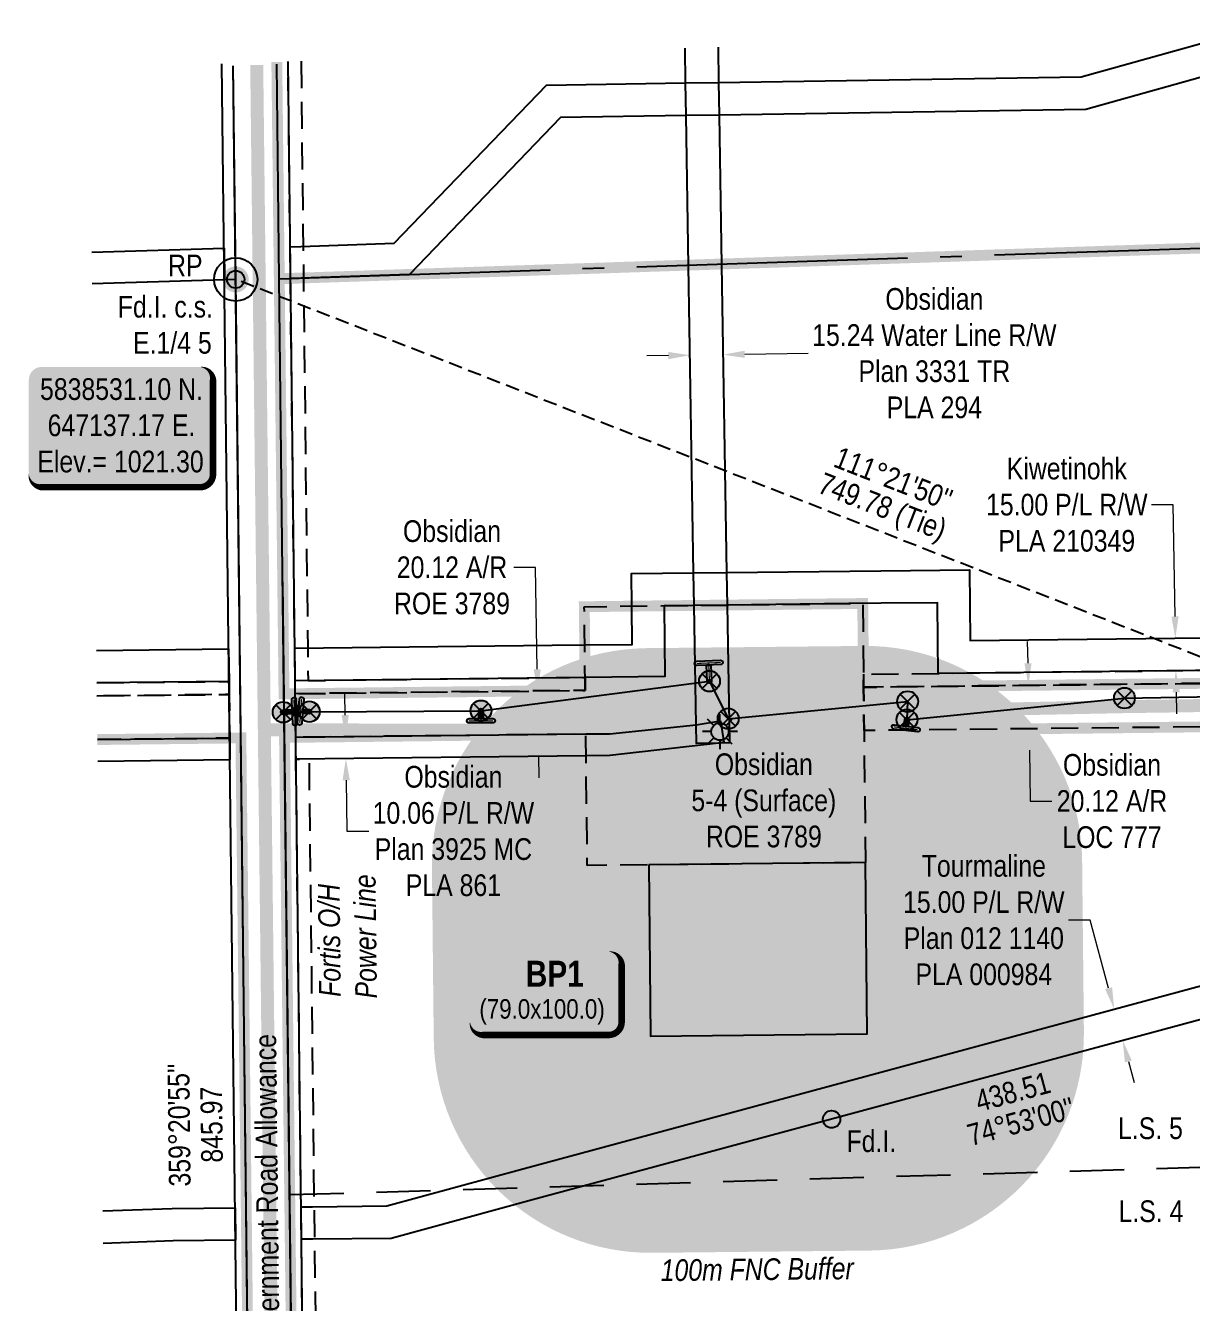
# Model space of a CAD drawing. Extents: x 647040 to 649347, y 5836686 to 5839217.
# Drawn here: x 647040 to 647578, y 5838059 to 5838648 of the extents above; entities that cross this region are included whole.
import ezdxf
from ezdxf.enums import TextEntityAlignment as Align

# ---------------------------------------------------------------- set-up
doc = ezdxf.new("R2010")
doc.units = 0
doc.header["$LTSCALE"] = 5
doc.header["$PDMODE"] = 34
doc.header["$PDSIZE"] = 0.03
for name, pattern in [('CENTERLINEX3', [5, 2.5, -1, 0.5, -1]), ('foc-ACCESSROAD', [3.75, 2.5, -1.25]), ('foc-FLOWLINE', [3.75, 2.5, -1.25]), ('foc-LSD', [8, 5, -3]), ('foc-QUARTERLINE', [33, 25, -3, 2, -3]), ('foc-TIELINE', [1.875, 1.25, -0.625])]:
    doc.linetypes.add(name, pattern=pattern)
doc.layers.get('Defpoints').update_dxf_attribs({"color": 9})
for name, color, linetype in [('35', 37, 'Continuous'), ('AS-POWER', 104, 'foc-POWER'), ('AS-POWER-EXISTING-ANC', 72, 'Continuous'), ('AS-POWER-EXISTING-PP', 72, 'Continuous'), ('AS-POWER-T', 104, 'Continuous'), ('AS-ROADS', 254, 'Continuous'), ('AS-TELUS', 224, 'foc-TEL'), ('C-AR', 13, 'foc-ACCESSROAD'), ('C-RW', 13, 'Continuous'), ('C-WS', 13, 'foc-ACCESSROAD'), ('DETAIL-T', 7, 'Continuous'), ('F-EZE', 190, 'foc-FLOWLINE'), ('F-RW', 190, 'Continuous'), ('F-WS-S', 8, 'Continuous'), ('L-BD', 7, 'Continuous'), ('L-MON', 1, 'Continuous'), ('L-MON-T', 1, 'Continuous'), ('L-QSEC', 8, 'foc-QUARTERLINE'), ('L-ROAD-T', 7, 'Continuous'), ('L-SEC', 7, 'Continuous'), ('L-SECTION-LSD', 7, 'foc-LSD'), ('L-TIE', 7, 'foc-TIELINE'), ('L-TITLEDB', 4, 'Continuous'), ('P-BUFFER-H 30m', 51, 'Continuous'), ('P-BUFFER-T', 40, 'Continuous'), ('P-TEMP-BLOCKS', 250, 'Continuous'), ('P-TEMP-H', 41, 'Continuous'), ('P-TEMP_BORROW PIT', 46, 'Continuous')]:
    doc.layers.add(name, color=color, linetype=linetype)
doc.layers.add('AS-TRAPPER BOUNDARY', color=7, linetype='CENTERLINEX3', true_color=0xb85c00, transparency=0.6)
for name, color, linetype, lineweight in [('C-AR-T', 13, 'Continuous', 9), ('C-RW-T', 13, 'Continuous', 9), ('C-WS-T', 13, 'Continuous', 9), ('F-RW-T', 190, 'Continuous', 9)]:
    doc.layers.add(name, color=color, linetype=linetype, lineweight=lineweight)
doc.styles.add('100L', font='ARIALN.TTF', dxfattribs={"height": 11})
doc.styles.add('80', font='ARIALN.TTF', dxfattribs={"height": 10})
doc.styles.add('80CG', font='ARIALN.TTF', dxfattribs={"height": 10})
doc.styles.add('80L', font='ARIALN.TTF', dxfattribs={"height": 10})
doc.styles.add('BOLD', font='ARIALNB.TTF')
doc.styles.add('foc-LtypeFont', font='ARIALN.TTF', dxfattribs={"height": 7.349999999999999})
doc.linetypes.add('foc-POWER', pattern='A,6,-1,["P",foc-LtypeFont,S=0.2,R=0,X=-0.625,Y=-0.75],-1.239999999999999,4', length=12.24)
doc.linetypes.add('foc-POWER-NOLINE', pattern='A,0,-4,["P",foc-LtypeFont,S=0.2,R=0,X=-0.625,Y=-0.75],-8.24', length=12.24)
doc.linetypes.add('foc-TEL', pattern='A,2,-1,["T",foc-LtypeFont,S=0.2,R=0,X=-0.425,Y=-0.75],-1.239999999999999,8', length=12.24)
doc.linetypes.add('foc-TEL-NOLINE', pattern='A,0,-2,["T",foc-LtypeFont,S=0.2,R=0,X=-0.425,Y=-0.75],-10.24', length=12.24)
doc.dimstyles.new('Compass 5 000', dxfattribs={"dimscale": 5, "dimtxt": 9, "dimasz": 2, "dimexe": 0.2, "dimexo": 0.0625, "dimgap": 0.5, "dimtad": 0, "dimtih": 1, "dimtoh": 1, "dimzin": 0, "dimdsep": 46, "dimtxsty": '80CG', "dimcen": 0.1, "dimse1": 1, "dimse2": 1, "dimclrd": 256, "dimclrt": 256, "dimaunit": 1, "dimadec": 4, "dimazin": 0, "dimtfac": 0.06, "dimtofl": 0, "dimtmove": 0, "dimatfit": 1, "dimfxl": 0.2, "dimtolj": 1, "dimtzin": 0, "dimlwd": -1, "dimarcsym": 0})

# ---------------------------------------------------------------- blocks, each defined once
blk = doc.blocks.new('fdia')
at = {"color": 255, "const_width": 1}
blk.add_lwpolyline([(-0.5, 0, 1), (0.5, 0, 1)], format="xyb", close=True, dxfattribs=at)
blk = doc.blocks.new('Fdiaa')
blk.add_blockref('fdia', (0, 0))
blk = doc.blocks.new('fdib')
at = {"color": 1, "const_width": 1.6}
blk.add_lwpolyline([(-0.3999999999996362, 0, 0.9999999999999998), (0.3999999999996362, 0, 1)], format="xyb", close=True, dxfattribs=at)
at = {"color": 1}
blk.add_circle((0, 0), 0.8, dxfattribs=at)
blk = doc.blocks.new('Fdibb')
blk.add_blockref('fdib', (0, 0))
blk = doc.blocks.new('fdicc')
for name in ['Fdibb', 'Fdiaa']:
    blk.add_blockref(name, (0, 0))
blk = doc.blocks.new('FDI')
blk.add_blockref('fdicc', (0, 0))
blk = doc.blocks.new('*D421')
at = {"layer": 'C-AR-T', "transparency": 16777216}
for p, q in [((647502.6237254685, 5838354.050774271), (647502.4659890152, 5838364.049530154)), ((647503.2566402187, 5838313.930941811), (647503.6271724154, 5838290.443276771)), ((647503.6271724154, 5838290.443276771), (647513.6271724155, 5838290.443276771))]:
    blk.add_line(p, q, dxfattribs=at)
for points in [[(647504.2901847824, 5838354.07706368), (647500.9572661547, 5838354.024484862), (647502.7814619219, 5838344.052018387)], [(647504.9230995325, 5838313.95723122), (647501.5901809048, 5838313.904652402), (647503.0989037653, 5838323.929697693)]]:
    blk.add_solid(points, dxfattribs=at)
at = {"layer": 'Defpoints', "color": 0, "transparency": 16777216}
for p in [(647693.3751189918, 5838347.05874921), (647503.0989037653, 5838323.929697693), (647693.6925608353, 5838326.936428516)]:
    blk.add_point(p, dxfattribs=at)
at = {"layer": 'C-AR-T', "transparency": 16777216, "insert": (647541.3625066595, 5838290.443276771), "char_height": 10, "attachment_point": 5, "style": '80CG'}
blk.add_mtext('\\A1;Obsidian\\P20.12 A/R\\PLOC 777', dxfattribs=at)
blk = doc.blocks.new('*D422')
at = {"layer": 'C-RW-T', "transparency": 16777216}
for p, q in [((647336.7367151713, 5838495.966314531), (647326.7380616283, 5838495.802219054)), ((647371.965049248, 5838496.544473405), (647401.2581909578, 5838497.025225341))]:
    blk.add_line(p, q, dxfattribs=at)
for points in [[(647336.7093659252, 5838497.632756788), (647336.7640644175, 5838494.299872274), (647346.7353687144, 5838496.130410007)], [(647371.9377000019, 5838498.210915662), (647371.9923984942, 5838494.878031148), (647361.966395705, 5838496.380377928)]]:
    blk.add_solid(points, dxfattribs=at)
at = {"layer": 'Defpoints', "color": 0, "transparency": 16777216}
for p in [(647361.966395705, 5838496.380377928), (647346.7905986657, 5838492.765142664), (647362.0216256563, 5838493.015110584)]:
    blk.add_point(p, dxfattribs=at)
at = {"layer": 'C-RW-T', "transparency": 16777216, "insert": (647459.4437298392, 5838497.025225341), "char_height": 10, "attachment_point": 5, "style": '80CG'}
blk.add_mtext('\\A1;Obsidian\\P15.24 Water Line R/W\\PPlan 3331 TR\\PPLA 294', dxfattribs=at)
blk = doc.blocks.new('*D423')
at = {"layer": 'C-RW-T', "transparency": 16777216}
for p, q in [((647187.6803832364, 5838330.123059306), (647187.5254813024, 5838340.121859504)), ((647188.1455666842, 5838300.095827022), (647188.509641733, 5838276.595063808)), ((647188.509641733, 5838276.595063808), (647198.5096417333, 5838276.595063807))]:
    blk.add_line(p, q, dxfattribs=at)
for points in [[(647189.346849936, 5838330.148876294), (647186.0139165368, 5838330.097242317), (647187.8352851702, 5838320.124259109)], [(647189.8120333839, 5838300.12164401), (647186.4790999847, 5838300.070010033), (647187.9906647503, 5838310.094627218)]]:
    blk.add_solid(points, dxfattribs=at)
at = {"layer": 'Defpoints', "color": 0, "transparency": 16777216}
for p in [(647229.1227830545, 5838320.763887178), (647187.9906647503, 5838310.094627218), (647229.2781626346, 5838310.734255288)]:
    blk.add_point(p, dxfattribs=at)
at = {"layer": 'C-RW-T', "transparency": 16777216, "insert": (647237.5955898915, 5838276.595063807), "char_height": 10, "attachment_point": 5, "style": '80CG'}
blk.add_mtext('\\A1;Obsidian\\P10.06 P/L R/W\\PPlan 3925 MC\\PPLA 861', dxfattribs=at)
blk = doc.blocks.new('*D424')
at = {"layer": 'Defpoints', "color": 0, "transparency": 16777216}
for p in [(647570.5919466635, 5838365.625569534), (647834.1175153933, 5838369.830477235), (647834.3566753207, 5838354.842096912)]:
    blk.add_point(p, dxfattribs=at)
at = {"layer": 'F-RW-T', "transparency": 16777216}
for p, q in [((647569.6105016716, 5838427.133661527), (647559.6105016716, 5838427.133661527)), ((647570.4324034158, 5838375.624296752), (647569.6105016716, 5838427.133661527)), ((647570.9906498383, 5838340.638461995), (647571.150193086, 5838330.639734779))]:
    blk.add_line(p, q, dxfattribs=at)
for points in [[(647572.0988579518, 5838375.650887293), (647568.7659488798, 5838375.59770621), (647570.5919466635, 5838365.625569534)], [(647572.6571043744, 5838340.665052536), (647569.3241953023, 5838340.611871453), (647570.8311065907, 5838350.637189211)]]:
    blk.add_solid(points, dxfattribs=at)
at = {"layer": 'F-RW-T', "transparency": 16777216, "insert": (647520.5245535139, 5838427.133661527), "char_height": 10, "attachment_point": 5, "style": '80CG'}
blk.add_mtext('\\A1;Kiwetinohk\\P15.00 P/L R/W\\PPLA 210349', dxfattribs=at)
blk = doc.blocks.new('*D425')
at = {"layer": 'C-WS-T', "transparency": 16777216}
for p, q in [((647275.4902202789, 5838398.247458855), (647265.4902202789, 5838398.247458855)), ((647276.2520854153, 5838351.274839348), (647275.4902202789, 5838398.247458855)), ((647276.9031082335, 5838311.136177447), (647277.065280357, 5838301.137492524))]:
    blk.add_line(p, q, dxfattribs=at)
for points in [[(647277.9185329025, 5838351.301868035), (647274.5856379281, 5838351.247810661), (647276.4142575389, 5838341.276154425)], [(647278.5695557207, 5838311.163206134), (647275.2366607463, 5838311.109148759), (647276.7409361099, 5838321.134862371)]]:
    blk.add_solid(points, dxfattribs=at)
at = {"layer": 'Defpoints', "color": 0, "transparency": 16777216}
for p in [(647276.4142575389, 5838341.276154425), (647280.6157175842, 5838341.344299356), (647280.9423961552, 5838321.203007302)]:
    blk.add_point(p, dxfattribs=at)
at = {"layer": 'C-WS-T', "transparency": 16777216, "insert": (647236.9431534312, 5838398.247458856), "char_height": 10, "attachment_point": 5, "style": '80CG'}
blk.add_mtext('\\A1;Obsidian\\P20.12 A/R\\PROE 3789', dxfattribs=at)
blk = doc.blocks.new('*D430')
at = {"layer": 'Defpoints', "color": 0, "transparency": 16777216}
for p in [(647542.4051248762, 5838194.512033315), (647524.851394946, 5838189.771504435), (647528.7610385758, 5838175.294463976)]:
    blk.add_point(p, dxfattribs=at)
at = {"layer": 'F-RW-T', "transparency": 16777216}
for p, q in [((647531.3350283634, 5838235.503553329), (647521.3350283634, 5838235.503553328)), ((647539.7979425746, 5838204.166182706), (647531.3350283634, 5838235.503553329)), ((647548.9219508078, 5838170.380843467), (647551.5291331094, 5838160.726694076))]:
    blk.add_line(p, q, dxfattribs=at)
for points in [[(647541.406967473, 5838204.600713089), (647538.1889176765, 5838203.731652322), (647542.4051248762, 5838194.512033315)], [(647550.5309757062, 5838170.81537385), (647547.3129259096, 5838169.946313083), (647546.314768506, 5838180.034992857)]]:
    blk.add_solid(points, dxfattribs=at)
at = {"layer": 'F-RW-T', "transparency": 16777216, "insert": (647482.2490802058, 5838235.50355333), "char_height": 10, "attachment_point": 5, "style": '80CG'}
blk.add_mtext('\\A1;Tourmaline\\P15.00 P/L R/W\\PPlan 012 1140\\PPLA 000984', dxfattribs=at)
blk = doc.blocks.new('GAS')
h = blk.add_hatch(color=255)
h.dxf.hatch_style = 1
edge = h.paths.add_edge_path()
edge.add_arc((0, 0), 0.9, 0, 360)
for p, q in [((0, 0.8077887887338874), (0, 1.615577579286764)), ((-0.8077887898725749, 0), (-1.615577579628734, 0)), ((-0.5711929310346023, 0.5711929297831376), (-1.142385862069204, 1.142385861385264)), ((0.5711929310309642, 0.5711929297831376), (1.142385862065566, 1.142385861385264)), ((1.615577579625096, 0), (0.8077887898689368, 0)), ((-0.5711929310346023, -0.5711929316021271), (-1.142385862069204, -1.142385863204253)), ((0, -0.8077887905528768), (0, -1.615577581105753)), ((1.142385862065566, -1.142385863204253), (0.5711929310309642, -0.5711929316021271))]:
    blk.add_line(p, q)
blk.add_circle((0, 0), 0.8000000000000003)
blk = doc.blocks.new('*U501')
at = {"layer": '35', "color": 3}
blk.add_circle((0, 0), 10, dxfattribs=at)
at = {"layer": '35', "color": 3, "style": '80'}
blk.add_attdef('RP_001', (-31.17780630032123, 1.412266680686695), '', height=10, dxfattribs=at)
blk = doc.blocks.new('*U503')
h = blk.add_hatch(color=254)
edge = h.paths.add_edge_path()
edge.add_line((-36.49999999999998, -28.5), (36.49999999999998, -28.5))
edge.add_arc((36.49999999999999, -22.49999999999999), 6.000000000000007, 269.9999999999999, 359.9999999999999)
edge.add_line((42.49999999999999, -22.5), (42.49999999999999, 21))
edge.add_arc((36.49999999999999, 20.99999999999999), 6.000000000000007, 6.785183320455494e-14, 90.00000000000006)
edge.add_line((36.49999999999998, 27), (-36.49999999999998, 27))
edge.add_arc((-36.49999999999999, 20.99999999999999), 6.000000000000007, 89.99999999999993, 179.9999999999999)
edge.add_line((-42.49999999999999, 21), (-42.49999999999999, -22.5))
edge.add_arc((-36.49999999999999, -22.49999999999999), 6.000000000000007, 180.0000000000001, 270.0000000000001)
at = {"color": 1, "flags": 128}
blk.add_lwpolyline([(-36.49999999999998, -28.5, 3, 3, 0), (36.49999999999998, -28.5, 3, 3, 0.4142135623730951), (42.49999999999999, -22.5, 3, 3, 0), (42.49999999999999, 21, 3, 0, 0.4142135623730951), (36.49999999999998, 27, 0, 0, 0), (-36.49999999999998, 27, 0, 0, 0.4142135623730951), (-42.49999999999999, 21, 0, 0, 0), (-42.49999999999999, -22.5, 0, 3, 0.4142135623730951)], format="xyseb", close=True, dxfattribs=at)
blk.add_lwpolyline([(-32.9594864537869, -11.11925659923489, 0, 10, 0), (0, 0, 5, 5, 0)], format="xyseb", dxfattribs=at)
at = {"color": 1, "style": '80'}
blk.add_attdef('ENTER_TEXT_001', (-35.98567530695772, -4.996589358799454), '', height=10, dxfattribs=at)
blk = doc.blocks.new('*U507')
at = {"true_color": 0xff8aff}
h = blk.add_hatch(color=211, dxfattribs=at)
edge = h.paths.add_edge_path()
edge.add_line((-28.99999999999999, -20), (28.99999999999999, -20))
edge.add_arc((28.99999999999999, -14), 6, 270, 360)
edge.add_line((34.99999999999999, -14), (34.99999999999999, 12.5))
edge.add_arc((28.99999999999999, 12.5), 6, 0, 90)
edge.add_line((28.99999999999999, 18.5), (-28.99999999999999, 18.5))
edge.add_arc((-28.99999999999999, 12.5), 6, 90, 180)
edge.add_line((-34.99999999999999, 12.5), (-34.99999999999999, -14))
edge.add_arc((-28.99999999999999, -14), 6, 180, 270)
at = {"color": 250, "flags": 128}
blk.add_lwpolyline([(-28.99999999999999, -20, 3, 3, 0), (28.99999999999999, -20, 3, 3, 0.414213562373095), (34.99999999999999, -14, 3, 3, 0), (34.99999999999999, 12.5, 3, 0, 0.414213562373095), (28.99999999999999, 18.5, 0, 0, 0), (-28.99999999999999, 18.5, 0, 0, 0.414213562373095), (-34.99999999999999, 12.5, 0, 0, 0), (-34.99999999999999, -14, 0, 3, 0.414213562373095)], format="xyseb", close=True, dxfattribs=at)
at = {"flags": 128}
blk.add_lwpolyline([(-28.25846779299228, -14.22602219867921, 0, 7.499999999999999, 0), (-3.398394867633905e-15, 0, 0, 0, 0)], format="xyseb", dxfattribs=at)
at = {"color": 250}
for tag, p, height, style in [('TEMP_AREA_W1_001', (-9.212824010914055, 2.244292974654144), 12, 'BOLD'), ('ENTER_TEXT_001', (-30.65893587994544, -12.47010782646594), 9, '80')]:
    blk.add_attdef(tag, p, '', height=height, dxfattribs=dict(at, style=style))
blk = doc.blocks.new('POWERPOLE')
h = blk.add_hatch(color=255)
edge = h.paths.add_edge_path()
edge.add_arc((0, 0), 0.9600000000000002, 0, 360)
at = {"linetype": 'Continuous'}
for p, q in [((0.678822509938982, -0.678822509938982), (-0.678822509938982, 0.678822509938982)), ((-0.678822509938982, -0.678822509938982), (0.678822509938982, 0.678822509938982))]:
    blk.add_line(p, q, dxfattribs=at)
blk.add_circle((0, 0), 0.9600000000000002, dxfattribs=at)
blk = doc.blocks.new('*U508')
h = blk.add_hatch(color=255)
h.dxf.hatch_style = 1
edge = h.paths.add_edge_path()
edge.add_arc((0.07951744549175901, 1.097122133521362), 0.2000000000000001, -4.145446726448711, 175.8545532735514, ccw=False)
edge.add_line((0.2789941970410976, 1.082664416159224), (0.1850190341872006, -0.2139344689114766))
edge.add_line((0.1850190341872006, -0.2139344689114765), (0.1199593060575796, -1.1115798508835))
edge.add_arc((-0.07951744549175901, -1.097122133521362), 0.2000000000000001, 175.8545532735514, 355.8545532735514, ccw=False)
edge.add_line((-0.2789941970410976, -1.082664416159224), (-0.1199593060575795, 1.1115798508835))
h = blk.add_hatch(color=255)
h.dxf.hatch_style = 1
edge = h.paths.add_edge_path()
edge.add_arc((0.8032320538070055, -0.05821681935340277), 0.2, -94.14544672644848, 85.85455327355152, ccw=False)
edge.add_line((0.7887743364448676, -0.2576935709027413), (0.1850190341872006, -0.2139344689114765))
edge.add_line((0.1850190341872006, -0.2139344689114765), (0.2139344689114765, 0.1850190341872005))
edge.add_line((0.2139344689114765, 0.1850190341872005), (0.8176897711691433, 0.1412599321959358))
at = {"color": 255}
blk.add_lwpolyline([(-0.1199593060575796, 1.1115798508835, -0.9999999999999999), (0.2789941970410976, 1.082664416159224), (0.1850190341872006, -0.2139344689114765), (0.1199593060575796, -1.1115798508835, -0.9999999999999999), (-0.2789941970410976, -1.082664416159224)], format="xyb", close=True, dxfattribs=at)
at = {"color": 72, "const_width": 0.1, "flags": 128}
for points in [[(0.079517445491759, 1.097122133521362), (-0.079517445491759, -1.097122133521362)], [(0.8032320538070055, -0.05821681935340278), (0, 0)]]:
    blk.add_lwpolyline(points, dxfattribs=at)
at = {"color": 255, "flags": 128}
blk.add_lwpolyline([(0.8176897711691433, 0.1412599321959358, -0.9999999999999999), (0.7887743364448676, -0.2576935709027413), (0.1850190341872006, -0.2139344689114765), (0.2139344689114765, 0.1850190341872005)], format="xyb", close=True, dxfattribs=at)
blk = doc.blocks.new('*U509')
h = blk.add_hatch(color=255)
h.dxf.hatch_style = 1
edge = h.paths.add_edge_path()
edge.add_arc((0.05560910837350999, -1.098593476708242), 0.2, -177.10224917017035, 2.89775082982959, ccw=False)
edge.add_line((-0.1441351601188977, -1.108704223685244), (-0.2098550154694095, 0.1896335215154059))
edge.add_line((-0.2098550154694095, 0.1896335215154059), (-0.2553533768659177, 1.08848272973124))
edge.add_arc((-0.05560910837350999, 1.098593476708242), 0.2, 2.89775082982959, 182.8977508298297, ccw=False)
edge.add_line((0.1441351601188977, 1.108704223685244), (0.2553533768659177, -1.08848272973124))
h = blk.add_hatch(color=255)
h.dxf.hatch_style = 1
edge = h.paths.add_edge_path()
edge.add_arc((-1.051303721638397, -0.0532153738662607), 0.2000000000000001, 92.8977508298297, 272.8977508298297, ccw=False)
edge.add_line((-1.061414468615399, 0.146528894626147), (-0.2098550154694095, 0.1896335215154059))
edge.add_line((-0.2098550154694095, 0.1896335215154059), (-0.1896335215154059, -0.2098550154694095))
edge.add_line((-0.1896335215154059, -0.2098550154694095), (-1.041192974661395, -0.2529596423586684))
at = {"color": 255}
blk.add_lwpolyline([(0.2553533768659177, -1.08848272973124, -0.9999999999999999), (-0.1441351601188977, -1.108704223685244), (-0.2098550154694095, 0.1896335215154059), (-0.2553533768659177, 1.08848272973124, -0.9999999999999999), (0.1441351601188977, 1.108704223685244)], format="xyb", close=True, dxfattribs=at)
at = {"color": 255, "flags": 128}
blk.add_lwpolyline([(-1.041192974661395, -0.2529596423586684, -0.9999999999999999), (-1.061414468615399, 0.146528894626147), (-0.2098550154694095, 0.1896335215154059), (-0.1896335215154059, -0.2098550154694095)], format="xyb", close=True, dxfattribs=at)
at = {"color": 72, "const_width": 0.1, "flags": 128}
for points in [[(-1.051303721638397, -0.05321537386626068), (0, 0)], [(0.05560910837350999, -1.098593476708242), (-0.05560910837350999, 1.098593476708242)]]:
    blk.add_lwpolyline(points, dxfattribs=at)
blk = doc.blocks.new('*U510')
h = blk.add_hatch(color=255)
h.dxf.hatch_style = 1
edge = h.paths.add_edge_path()
edge.add_arc((-1.099989692991667, -0.004761860151097835), 0.2, 90.24803212858762, 270.2480321285876, ccw=False)
edge.add_line((-1.100855485746412, 0.195236265847387), (0.1991323332437398, 0.20086391875323))
edge.add_line((0.1991323332437398, 0.20086391875323), (1.099123900236922, 0.2047599861495827))
edge.add_arc((1.099989692991667, 0.004761860151097835), 0.2, -89.75196787141238, 90.24803212858762, ccw=False)
edge.add_line((1.100855485746412, -0.195236265847387), (-1.099123900236922, -0.2047599861495827))
h = blk.add_hatch(color=255)
h.dxf.hatch_style = 1
edge = h.paths.add_edge_path()
edge.add_arc((-0.0040011559380215, 0.9242670200765133), 0.2, 0.24803212858751067, 180.2480321285875, ccw=False)
edge.add_line((0.1959969700604634, 0.9251328128312579), (0.1991323332437398, 0.20086391875323))
edge.add_line((0.1991323332437398, 0.20086391875323), (-0.2008639187532299, 0.1991323332437398))
edge.add_line((-0.2008639187532299, 0.1991323332437398), (-0.2039992819365064, 0.9234012273217687))
at = {"color": 255}
blk.add_lwpolyline([(-1.099123900236922, -0.2047599861495827, -0.9999999999999999), (-1.100855485746412, 0.195236265847387), (0.1991323332437398, 0.20086391875323), (1.099123900236922, 0.2047599861495827, -0.9999999999999999), (1.100855485746412, -0.195236265847387)], format="xyb", close=True, dxfattribs=at)
at = {"color": 72, "const_width": 0.1, "flags": 128}
for points in [[(-1.099989692991667, -0.004761860151097827), (1.099989692991667, 0.004761860151097827)], [(-0.004001155938021481, 0.9242670200765133), (0, 0)]]:
    blk.add_lwpolyline(points, dxfattribs=at)
at = {"color": 255, "flags": 128}
blk.add_lwpolyline([(-0.2039992819365064, 0.9234012273217687, -0.9999999999999999), (0.1959969700604634, 0.9251328128312579), (0.1991323332437398, 0.20086391875323), (-0.2008639187532299, 0.1991323332437398)], format="xyb", close=True, dxfattribs=at)
blk = doc.blocks.new('*U511')
h = blk.add_hatch(color=255)
h.dxf.hatch_style = 1
edge = h.paths.add_edge_path()
edge.add_arc((1.099041600616852, 0.04590817044434559), 0.2, -87.60808309704521, 92.39191690295479, ccw=False)
edge.add_line((1.107388540697642, -0.1539175751223548), (-0.1914788054859102, -0.2081726856474906))
edge.add_line((-0.1914788054859103, -0.2081726856474906), (-1.090694660536062, -0.245733916011046))
edge.add_arc((-1.099041600616852, -0.04590817044434559), 0.2, 92.39191690295479, 272.39191690295485, ccw=False)
edge.add_line((-1.107388540697642, 0.1539175751223548), (1.090694660536062, 0.245733916011046))
h = blk.add_hatch(color=255)
h.dxf.hatch_style = 1
edge = h.paths.add_edge_path()
edge.add_arc((0.070020228833891, -1.676284278556704), 0.2, -177.6080830970451, 2.391916902954904, ccw=False)
edge.add_line((-0.1298055167328094, -1.684631218637494), (-0.1914788054859103, -0.2081726856474906))
edge.add_line((-0.1914788054859103, -0.2081726856474906), (0.2081726856474905, -0.1914788054859103))
edge.add_line((0.2081726856474905, -0.1914788054859103), (0.2698459744005914, -1.667937338475913))
at = {"color": 255}
blk.add_lwpolyline([(1.090694660536062, 0.245733916011046, -0.9999999999999999), (1.107388540697642, -0.1539175751223548), (-0.1914788054859103, -0.2081726856474906), (-1.090694660536062, -0.245733916011046, -0.9999999999999999), (-1.107388540697642, 0.1539175751223548)], format="xyb", close=True, dxfattribs=at)
at = {"color": 72, "const_width": 0.1, "flags": 128}
for points in [[(1.099041600616852, 0.04590817044434557), (-1.099041600616852, -0.04590817044434557)], [(0.07002022883389099, -1.676284278556704), (0, 0)]]:
    blk.add_lwpolyline(points, dxfattribs=at)
at = {"color": 255, "flags": 128}
blk.add_lwpolyline([(0.2698459744005914, -1.667937338475913, -0.9999999999999999), (-0.1298055167328094, -1.684631218637494), (-0.1914788054859103, -0.2081726856474906), (0.2081726856474905, -0.1914788054859103)], format="xyb", close=True, dxfattribs=at)
blk = doc.blocks.new('*U512')
h = blk.add_hatch(color=255)
h.dxf.hatch_style = 1
edge = h.paths.add_edge_path()
edge.add_arc((-1.091807123538597, 0.1340044961573111), 0.2, 83.00271739855998, 263.00271739856004, ccw=False)
edge.add_line((-1.067442669691813, 0.3325148822552378), (0.2228748399447105, 0.1741459322511429))
edge.add_line((0.2228748399447106, 0.1741459322511429), (1.116171577385381, 0.06450588994061565))
edge.add_arc((1.091807123538597, -0.1340044961573111), 0.2, -96.9972826014399, 83.00271739855998, ccw=False)
edge.add_line((1.067442669691813, -0.3325148822552378), (-1.116171577385381, -0.06450588994061568))
h = blk.add_hatch(color=255)
h.dxf.hatch_style = 1
edge = h.paths.add_edge_path()
edge.add_arc((0.09762820480391354, 0.7954297991469503), 0.1999999999999999, -6.997282601439906, 173.0027173985601, ccw=False)
edge.add_line((0.2961385909018402, 0.7710653453001668), (0.2228748399447106, 0.1741459322511429))
edge.add_line((0.2228748399447106, 0.1741459322511429), (-0.1741459322511429, 0.2228748399447106))
edge.add_line((-0.1741459322511429, 0.2228748399447106), (-0.1008821812940132, 0.8197942529937339))
at = {"color": 255}
blk.add_lwpolyline([(-1.116171577385381, -0.06450588994061565, -0.9999999999999999), (-1.067442669691813, 0.3325148822552378), (0.2228748399447106, 0.1741459322511429), (1.116171577385381, 0.06450588994061565, -0.9999999999999999), (1.067442669691813, -0.3325148822552378)], format="xyb", close=True, dxfattribs=at)
at = {"color": 72, "const_width": 0.1, "flags": 128}
for points in [[(-1.091807123538597, 0.1340044961573111), (1.091807123538597, -0.1340044961573111)], [(0.09762820480391354, 0.7954297991469503), (0, 0)]]:
    blk.add_lwpolyline(points, dxfattribs=at)
at = {"color": 255, "flags": 128}
blk.add_lwpolyline([(-0.1008821812940132, 0.8197942529937339, -0.9999999999999999), (0.2961385909018402, 0.7710653453001668), (0.2228748399447106, 0.1741459322511429), (-0.1741459322511429, 0.2228748399447106)], format="xyb", close=True, dxfattribs=at)

msp = doc.modelspace()

# ---------------------------------------------------------------- hatches: boundary and pattern name
at = {"layer": 'P-BUFFER-H 30m'}
h = msp.add_hatch(color=256, dxfattribs=at)
h.dxf.hatch_style = 1
edge = h.paths.add_edge_path()
edge.add_line((647227.6973806394, 5838260.010136687), (647228.5106316478, 5838181.03714704))
edge.add_arc((647328.4764413282, 5838182.066578695), 99.97111000001443, 180.5900017668075, 270.5900017700131)
edge.add_line((647329.505872989, 5838082.100769016), (647429.4716826696, 5838083.130200677))
edge.add_arc((647428.4422510087, 5838183.096010357), 99.9711100003059, 270.5900017700743, 360.5900017678747)
edge.add_line((647528.4080606893, 5838184.125442014), (647527.5948096806, 5838263.098431658))
edge.add_arc((647427.629, 5838262.069), 99.97111000003359, 0.5900017678746717, 90.59000176787329)
edge.add_line((647426.5995683431, 5838362.034809683), (647326.633758663, 5838361.005378026))
edge.add_arc((647327.66319032, 5838261.039568343), 99.97111000026636, 90.59000176787329, 180.5900017673411)
at = {"layer": 'P-TEMP-H'}
h = msp.add_hatch(color=256, dxfattribs=at)
h.dxf.hatch_style = 1
h.paths.add_polyline_path([(647327.66319032, 5838261.039568343), (647328.4764413282, 5838182.066578696), (647428.4422510088, 5838183.096010357), (647427.629, 5838262.069)])

# ---------------------------------------------------------------- linework, layer by layer
at = {"layer": 'AS-POWER', "linetype": 'foc-POWER-NOLINE', "flags": 128}
msp.add_lwpolyline([(647166.8971778145, 5837686.072554772), (647158.8685164913, 5838391.632780246)], dxfattribs=at)
at = {"layer": 'AS-POWER', "flags": 128}
msp.add_lwpolyline([(647159.029, 5838331.463), (647171.153000001, 5838331.708), (647250.2990000009, 5838332.134), (647355.711, 5838345.79), (647364.3360000009, 5838328.461000008), (647447.097, 5838336.374), (647446.781, 5838328.006), (647547.108, 5838337.979000008), (647647.537000001, 5838339.815000008), (647747.798, 5838341.359), (647848.14, 5838343.338), (647948.264, 5838345.171000008), (648049.6250000009, 5838347.007000008)], dxfattribs=at)
at = {"layer": 'AS-ROADS', "const_width": 5.998266599999987, "flags": 128}
for points in [[(647168.6233883539, 5837585.658728974), (647157.011305972, 5837672.565262049), (647157.2642009453, 5837722.950467486), (647146.875364974, 5838630.024469597)], [(648049.235, 5838340.732), (647946.186, 5838339.409000007), (647847.486000001, 5838338.491), (647747.448, 5838336.636), (647648.853, 5838335.462000008), (647547.287, 5838334.04), (647447.195, 5838332.027000007), (647298.607, 5838324.299000007), (647251.054, 5838323.203000007), (647148.642, 5838323.301)]]:
    msp.add_lwpolyline(points, dxfattribs=at)
at = {"layer": 'AS-TELUS', "linetype": 'foc-TEL-NOLINE', "flags": 128}
msp.add_lwpolyline([(647146.789, 5837685.43), (647136.044640169, 5838629.646307058)], dxfattribs=at)
at = {"layer": 'AS-TRAPPER BOUNDARY', "color": 52, "true_color": 0xbadd22, "const_width": 4.99855549999991, "flags": 128}
for points in [[(647157.2779949075, 5838531.408107931), (647156.1401461127, 5838631.402468187)], [(647073.3968500243, 5838318.845875758), (647139.5726928948, 5838319.600388534), (647146.789, 5837685.43), (647080.7647191918, 5837683.315069722)]]:
    msp.add_lwpolyline(points, dxfattribs=at)
msp.add_lwpolyline([(647989.4500620436, 5838442.975744471), (647992.3890933893, 5838349.43938435), (647426.7956815417, 5838342.990694863), (647426.7339887955, 5838348.981539692), (647426.3980288139, 5838381.60586339), (647363.8620946257, 5838380.896546849), (647348.62281061, 5838380.715257778), (647297.9633302832, 5838380.131563717), (647298.4034875405, 5838341.52681396), (647159.4567058033, 5838339.942593472), (647159.4567058313, 5838339.942593472), (647157.2779949075, 5838531.408107931), (647985.8043862999, 5838559.001468411), (647989.4500620436, 5838442.975744471)], close=True, dxfattribs=at)
at = {"layer": 'C-AR', "flags": 128}
msp.add_lwpolyline([(647992.3890933893, 5838349.43938435), (647993.0257290382, 5838329.178089196), (647427.0016561699, 5838322.988958611), (647426.7956815417, 5838342.990694863), (647992.3890933893, 5838349.43938435)], close=True, dxfattribs=at)
at = {"layer": 'C-RW'}
for points in [[(647667.5332703866, 5838648.203614478), (647665.5083111472, 5838647.636873332), (647529.373619668, 5838609.537083239), (647360.2398397381, 5838606.933455083), (647344.9295344466, 5838606.698252636), (647287.0496363887, 5838605.807770941), (647217.3595034978, 5838533.409071014), (647167.3608749992, 5838531.743909599), (647162.4548717708, 5838531.580519373), (647162.2900797098, 5838546.062475828), (647167.1822772232, 5838546.237364845), (647210.2259229204, 5838547.772647548), (647280.5801590037, 5838620.715157798), (647344.684943304, 5838621.702088186), (647359.9131787113, 5838621.936109073), (647527.1996778706, 5838624.511095592), (647603.919821974, 5838645.982505218)], [(647359.647774046, 5838638.218637), (647359.9131787113, 5838621.936109073), (647360.2398397381, 5838606.933455083), (647361.2890144504, 5838537.65452293), (647363.6156996331, 5838395.885111803), (647363.8620946257, 5838380.896546849), (647364.9051707531, 5838317.307315544), (647359.9014538709, 5838317.229835304), (647349.6631646508, 5838317.048588364), (647349.5217222807, 5838325.716558279), (647348.62281061, 5838380.715257778), (647348.3776480277, 5838395.706860999), (647346.0648749872, 5838537.147815562), (647344.9295344466, 5838606.698252636), (647344.684943304, 5838621.702088186), (647344.4240399963, 5838637.708741881)], [(647070.789591966, 5838543.740316441), (647131.8224992609, 5838545.571525276), (647131.988884586, 5838530.949552443), (647070.9593231496, 5838529.099801857)], [(647073.3968500242, 5838318.845875772), (647134.3945259548, 5838319.541348995), (647134.5089595198, 5838309.484906354), (647073.5134366192, 5838308.789457696)]]:
    msp.add_lwpolyline(points, dxfattribs=at)
msp.add_lwpolyline([(647360.7414286315, 5838327.559416484), (647362.3182674951, 5838317.620334869), (647359.9014538709, 5838317.229835304), (647309.8004814228, 5838311.483516265), (647298.7556899854, 5838311.357587588), (647164.9781734626, 5838309.832305231), (647164.8637398976, 5838319.888747815), (647298.641030129, 5838321.414027648), (647309.6838881158, 5838321.539934275), (647349.5217222807, 5838325.716558279), (647360.7414286315, 5838327.559416484)], close=True, dxfattribs=at)
at = {"layer": 'C-WS', "flags": 128}
msp.add_lwpolyline([(647426.7339156047, 5838348.988647092), (647426.7956815417, 5838342.990694863), (647427.020456258, 5838321.16332404), (647427.629, 5838262.069), (647299.3421874536, 5838260.747923266), (647298.7818271567, 5838309.065182005), (647298.641030129, 5838321.414027648), (647164.8637398976, 5838319.888747815), (647164.6348727678, 5838340.001633041), (647298.4034875405, 5838341.52681396), (647298.3620761847, 5838345.286605616), (647297.9633302832, 5838380.131563717), (647348.62281061, 5838380.715257778), (647363.8620946257, 5838380.896546849), (647426.3980288139, 5838381.60586339), (647426.7339156047, 5838348.988647092)], close=True, dxfattribs=at)
msp.add_lwpolyline([(647073.1636768349, 5838338.958711872), (647134.1656588287, 5838339.654234191), (647134.3945259548, 5838319.541348995), (647073.3968500242, 5838318.845875772)], dxfattribs=at)
at = {"layer": 'F-EZE', "flags": 128}
for points in [[(647167.3133813854, 5838631.776698178), (647168.4512542377, 5838531.780223744), (647170.3938723052, 5838361.062592682), (647170.564498893, 5838346.067896938), (647298.336464633, 5838347.524706255), (647298.4034875405, 5838341.52681396), (647164.6348727678, 5838340.001633041), (647164.3959955483, 5838360.99420711), (647162.4548717708, 5838531.580519373), (647161.3170118318, 5838631.575859184)], [(647073.0941420863, 5838344.956575539), (647134.0974081899, 5838345.652112517), (647134.1656588287, 5838339.654234191), (647073.1636768349, 5838338.958711873)]]:
    msp.add_lwpolyline(points, dxfattribs=at)
for points in [[(647992.2006754788, 5838355.435892571), (647992.3890933893, 5838349.43938435), (647426.7956815417, 5838342.990694863), (647426.7339887955, 5838348.981539692), (647992.2006754788, 5838355.435892571)], [(647178.0706086277, 5837686.429600615), (647172.0741341305, 5837686.237983911), (647164.9781734626, 5838309.832305231), (647170.9760502229, 5838309.900690831), (647178.0706086277, 5837686.429600615)]]:
    msp.add_lwpolyline(points, close=True, dxfattribs=at)
at = {"layer": 'F-RW'}
for points in [[(647909.5568347399, 5838354.493617683), (647461.1675178162, 5838349.381246425), (647461.0075353866, 5838364.37606353), (647460.8196714007, 5838381.989685614), (647434.9176094041, 5838381.6970726), (647419.915966479, 5838381.536467507), (647363.8468397392, 5838380.896085139), (647348.62281061, 5838380.715257778), (647334.8460521734, 5838380.55615505), (647335.1820693435, 5838347.944806354), (647298.336464633, 5838347.524706255), (647164.5666221327, 5838345.999511366), (647164.3959955483, 5838360.99420711), (647283.1733927786, 5838362.348463614), (647298.1648739806, 5838362.519390979), (647320.0224853783, 5838362.768603481), (647319.8561118849, 5838380.38330186), (647319.6853421958, 5838395.371949035), (647348.3776480277, 5838395.706860999), (647363.6152742008, 5838395.885098922), (647434.743624282, 5838396.695843508), (647475.6393605749, 5838397.151152544), (647475.9867435021, 5838364.546850991), (647907.7787939346, 5838369.469986249)], [(647072.920305215, 5838359.951234699), (647133.9267816021, 5838360.646808262), (647134.0974081899, 5838345.652112517), (647073.0941420861, 5838344.956575557)], [(647075.9174940073, 5838101.422511446), (647107.920027182, 5838102.53904769), (647136.8594785555, 5838102.920863589), (647137.0300362074, 5838087.932225972), (647108.2635548833, 5838087.555550736), (647076.0915118989, 5838086.412238006)]]:
    msp.add_lwpolyline(points, dxfattribs=at)
at = {"layer": 'L-QSEC'}
for p, q in [((647157.2779949075, 5838531.408107931), (648084.7519817537, 5838562.296833135)), ((647137.1699999982, 5838531.102000023), (647070.9601410932, 5838529.029248433))]:
    msp.add_line(p, q, dxfattribs=at)
at = {"layer": 'L-SEC'}
for p, q in [((647137.166, 5838531.101), (647136.0446401688, 5838629.646307059)), ((647157.2779949075, 5838531.408107931), (647156.1521407771, 5838630.34837489)), ((647146.789, 5837685.43), (647137.166, 5838531.101)), ((647166.8971778145, 5837686.072554772), (647157.2779949075, 5838531.408107931))]:
    msp.add_line(p, q, dxfattribs=at)
at = {"layer": 'L-SECTION-LSD'}
msp.add_line((647162.0853894542, 5838108.933395947), (647999.1522151887, 5838134.199149519), dxfattribs=at)
at = {"layer": 'L-TIE'}
msp.add_line((647835.2250000009, 5838258.036), (647137.166, 5838531.101), dxfattribs=at)
at = {"layer": 'L-TITLEDB'}
for p, q in [((647141.6120482604, 5837685.264168732), (647130.8554544845, 5838630.555597076)), ((647172.0741341305, 5837686.237983914), (647161.3170118318, 5838631.575859184))]:
    msp.add_line(p, q, dxfattribs=at)
at = {"layer": 'P-TEMP_BORROW PIT'}
msp.add_lwpolyline([(647327.66319032, 5838261.039568343), (647328.4764413282, 5838182.066578696), (647428.4422510088, 5838183.096010357), (647427.629, 5838262.069)], close=True, dxfattribs=at)

# ---------------------------------------------------------------- block references
at = {"xscale": 0.9997111, "yscale": 0.9997111, "zscale": 0.9997111}
msp.add_blockref('*U501', (647137.166, 5838531.101), dxfattribs=at).add_auto_attribs({'RP_001': 'RP'})
at = {"layer": 'AS-POWER-EXISTING-ANC', "color": 6, "xscale": 4.998555499999987, "yscale": 4.998555499999987, "zscale": 4.998555499999987}
for name, p in [('*U511', (647355.361, 5838354.169)), ('*U509', (647164.284, 5838331.729)), ('*U508', (647167.138, 5838331.999000007)), ('*U510', (647250.319000001, 5838327.514000008)), ('*U512', (647446.293, 5838324.030000008))]:
    msp.add_blockref(name, p, dxfattribs=at)
at = {"layer": 'AS-POWER-EXISTING-PP', "color": 6, "xscale": 4.998555499999987, "yscale": 4.998555499999987, "zscale": 4.998555499999987}
for p in [(647355.711, 5838345.79), (647447.097, 5838336.374), (647547.108, 5838337.979000008), (647159.029, 5838331.463), (647171.153000001, 5838331.708), (647250.2990000009, 5838332.134), (647364.3360000009, 5838328.461000008), (647446.781, 5838328.006)]:
    msp.add_blockref('POWERPOLE', p, dxfattribs=at)
at = {"layer": 'DETAIL-T'}
ref = msp.add_blockref('*U503', (647084.227938525, 5838463.735290037), dxfattribs=dict(at, xscale=0.9997111, yscale=0.9997111, zscale=0.9997111))
ref.add_attrib('ENTER_TEXT_001', '5838531.10 N.', (647046.9194840359, 5838475.504285535), dxfattribs={"layer": '0', "color": 1, "height": 9.997110999999974, "style": '80'})
ref.add_attrib('ENTER_TEXT_002', '647137.17 E.', (647050.4416585458, 5838458.801517998), dxfattribs={"layer": '0', "color": 1, "height": 9.997110999999974, "style": '80'})
ref.add_attrib('ENTER_TEXT_003', 'Elev.= 1021.30', (647045.6885982682, 5838442.098750461), dxfattribs={"layer": '0', "color": 1, "height": 9.997110999999974, "style": '80'})
at = {"layer": 'F-WS-S', "xscale": 4.999999999999979, "yscale": 4.999999999999979, "zscale": 4.999999999999979}
msp.add_blockref('GAS', (647360.508000001, 5838322.497), dxfattribs=at)
at = {"layer": 'L-MON', "xscale": 4.998555499999995, "yscale": 4.998555499999995, "zscale": 4.998555499999995}
for p in [(647137.166, 5838531.101), (647412.014, 5838143.699)]:
    msp.add_blockref('FDI', p, dxfattribs=at)
at = {"layer": 'P-TEMP-BLOCKS', "xscale": 0.9997111, "yscale": 0.9997111, "zscale": 0.9997111}
msp.add_blockref('*U507', (647280.1999690383, 5838202.576289686), dxfattribs=at).add_auto_attribs({'TEMP_AREA_W1_001': 'BP1', 'ENTER_TEXT_001': '(79.0x100.0)'})

# ---------------------------------------------------------------- texts
at = {"layer": 'AS-POWER-T', "insert": (647175.7070892905, 5838195.924809427), "char_height": 9.989521918382467, "attachment_point": 1, "rotation": 90.65194444444441, "style": '80L'}
msp.add_mtext_dynamic_manual_height_columns('\\pi4.1608;{\\fArial Narrow|b0|i1|c0|p34;Fortis O/H\\P\\pi0.06889; Power Line}', width=60.27933524877551, gutter_width=49.97902049999934, heights=[0], dxfattribs=at)
at = {"layer": 'C-WS-T', "insert": (647380.7718647964, 5838290.735185958), "char_height": 9.99711099999982, "attachment_point": 5, "style": '80CG'}
msp.add_mtext('\\A1;Obsidian\\P5-4 (Surface)\\PROE 3789', dxfattribs=at)
at = {"layer": 'L-BD', "style": '80L'}
for s, height, rotation, p in [("111°21'50''", 9.997110999999974, 338.6357000000035, (647440.5514795377, 5838439.260350695)), ('749.78 (Tie)', 9.997110999999974, 338.6357000000035, (647435.0886042538, 5838425.295143665)), ("359°20'55''", 9.997110999999958, 90.65190000000024, (647111.0675962518, 5838141.038382071)), ('438.51', 9.997110999999974, 15.11690000000347, (647495.6245459864, 5838156.44761423)), ('845.97', 9.997110999999958, 90.65190000000024, (647126.0622919922, 5838141.209008667)), ("74°53'00''", 9.997110999999974, 15.11690000000347, (647499.3397162212, 5838142.694698269))]:
    msp.add_text(s, height=height, rotation=rotation, dxfattribs=at).set_placement(p, align=Align.MIDDLE)
at = {"layer": 'L-MON-T', "char_height": 9.99423023249401, "attachment_point": 1, "style": '80L'}
for s, width, insert in [('\\pi1.0736;Fd.I. c.s.\\P\\pi8.1432;E.1/4 5', 43.04802826667362, (647081.7036937138, 5838523.50757715)), ('\\pi1.0676;Fd.I.', 22.03771326640064, (647417.8413174559, 5838138.6055479))]:
    msp.add_mtext_dynamic_manual_height_columns(s, width=width, gutter_width=50.00000000000001, heights=[0], dxfattribs=dict(at, insert=insert))
at = {"layer": 'L-ROAD-T', "style": '80L'}
msp.add_text('Government Road Allowance', height=9.997110999999846, rotation=90.65194796737177, dxfattribs=at).set_placement((647151.6460746, 5838108.538675422), align=Align.MIDDLE_CENTER)
at = {"layer": 'P-BUFFER-T', "insert": (647332.226575986, 5838079.008959802), "char_height": 9.99190900329106, "attachment_point": 1, "rotation": 0.5900017669257548, "style": '80L'}
msp.add_mtext_dynamic_manual_height_columns('\\pi0.91155;{\\fArial Narrow|b0|i1|c0|p34;100m FNC Buffer}', width=90.17583565804152, gutter_width=50.0004112173564, heights=[0], dxfattribs=at)

# ---------------------------------------------------------------- dimensions: what is measured, and where the dimension line sits
at = {"layer": 'C-AR-T'}
dim = msp.add_linear_dim(base=(647503.0989037653, 5838323.929697693), p1=(647693.375118992, 5838347.058749211), p2=(647693.6925608354, 5838326.936428517), angle=270.90380078676264, text='Obsidian\\P20.12 A/R\\PLOC 777', dimstyle='Compass 5 000', dxfattribs=at)
dim.commit()
dim.dimension.update_dxf_attribs({"geometry": '*D421', "text_midpoint": (647541.3625066595, 5838290.443276771), "dimtype": 161})
at = {"layer": 'C-RW-T'}
for base, p1, p2, angle, text, picture, middle in [((647361.966395705, 5838496.380377928), (647346.7905986657, 5838492.765142663), (647362.0216256563, 5838493.015110584), 0.9402400254403963, 'Obsidian\\P15.24 Water Line R/W\\PPlan 3331 TR\\PPLA 294', '*D422', (647459.4437298392, 5838497.025225341)), ((647187.9906647503, 5838310.094627218), (647229.1227830545, 5838320.763887178), (647229.2781626346, 5838310.734255288), 270.88755820190704, 'Obsidian\\P10.06 P/L R/W\\PPlan 3925 MC\\PPLA 861', '*D423', (647237.5955898915, 5838276.595063807))]:
    dim = msp.add_linear_dim(base=base, p1=p1, p2=p2, angle=angle, text=text, dimstyle='Compass 5 000', dxfattribs=at)
    dim.commit()
    dim.dimension.update_dxf_attribs({"geometry": picture, "text_midpoint": middle, "dimtype": 161})
at = {"layer": 'C-WS-T'}
dim = msp.add_linear_dim(base=(647276.4142575389, 5838341.276154425), p1=(647280.9423961553, 5838321.203007303), p2=(647280.6157175843, 5838341.344299357), angle=90.92921855683477, text='Obsidian\\P20.12 A/R\\PROE 3789', dimstyle='Compass 5 000', dxfattribs=at)
dim.commit()
dim.dimension.update_dxf_attribs({"geometry": '*D425', "text_midpoint": (647236.9431534312, 5838398.247458856), "dimtype": 161})
at = {"layer": 'F-RW-T'}
dim = msp.add_linear_dim(base=(647570.5919466635, 5838365.625569534), p1=(647834.3566753208, 5838354.842096914), p2=(647834.1175153935, 5838369.830477237), angle=90.91415425828905, text='Kiwetinohk\\P15.00 P/L R/W\\PPLA 210349', dimstyle='Compass 5 000', dxfattribs=at)
dim.commit()
dim.dimension.update_dxf_attribs({"geometry": '*D424', "text_midpoint": (647520.5245535139, 5838427.133661527), "dimtype": 161})
at = {"layer": 'F-RW-T', "color": 5}
dim = msp.add_linear_dim(base=(647542.4051248762, 5838194.512033315), p1=(647528.7610385761, 5838175.294463976), p2=(647524.8513949461, 5838189.771504436), angle=105.11268363985856, text='Tourmaline\\P15.00 P/L R/W\\PPlan 012 1140\\PPLA 000984', dimstyle='Compass 5 000', dxfattribs=at)
dim.commit()
dim.dimension.update_dxf_attribs({"geometry": '*D430', "text_midpoint": (647482.2490802058, 5838235.50355333), "dimtype": 161})

# ---------------------------------------------------------------- next in the draw order: texts
at = {"layer": 'L-SECTION-LSD', "char_height": 9.997110999999803, "attachment_point": 1, "style": '100L', "bg_fill": 3, "box_fill_scale": 1.5, "bg_fill_color": 256, "bg_fill_transparency": 0}
for s, width, insert in [('\\pi1.7669;L.S. 5', 30.40114225648213, (647542.3765643609, 5838144.564018031)), ('\\pi1.9943;L.S. 4', 30.53989488437281, (647542.3765643609, 5838106.290366949))]:
    msp.add_mtext_dynamic_manual_height_columns(s, width=width, gutter_width=55, heights=[0], dxfattribs=dict(at, insert=insert))

# ---------------------------------------------------------------- next in the draw order: linework, layer by layer
at = {"layer": 'AS-TRAPPER BOUNDARY', "color": 52, "true_color": 0xbadd22, "const_width": 4.99855549999991, "flags": 128}
msp.add_lwpolyline([(647299.3421874536, 5838260.747923266), (647427.629, 5838262.069), (647427.0016561699, 5838322.988958611), (647993.0257290382, 5838329.178089196), (648012.384, 5837713.090000034), (647166.8971778145, 5837686.072554772), (647159.6855729646, 5838319.829708275), (647298.641030129, 5838321.414027648), (647298.7818271567, 5838309.065182005), (647299.3421874536, 5838260.747923266)], close=True, dxfattribs=at)
at = {"layer": 'F-RW'}
msp.add_lwpolyline([(647274.0775832381, 5838106.532855912), (647208.9408083323, 5838088.743666987), (647172.7033798896, 5838088.33032986), (647167.4982368898, 5838088.368670332), (647167.3287684647, 5838103.261586496), (647172.5362788908, 5838103.329272216), (647206.840951537, 5838103.707201566), (647270.1637258038, 5838121.005559232), (647408.0276896897, 5838158.22230373), (647834.5280931605, 5838273.40223918), (647871.2618146258, 5838299.288522057), (647988.6477734837, 5838468.509038579), (647989.4410486559, 5838443.262600637), (647882.1250000009, 5838288.536), (647841.052000001, 5838259.598000008), (647412.014, 5838143.699), (647274.0775832381, 5838106.532855912)], close=True, dxfattribs=at)

doc.saveas('drawing.dxf')
